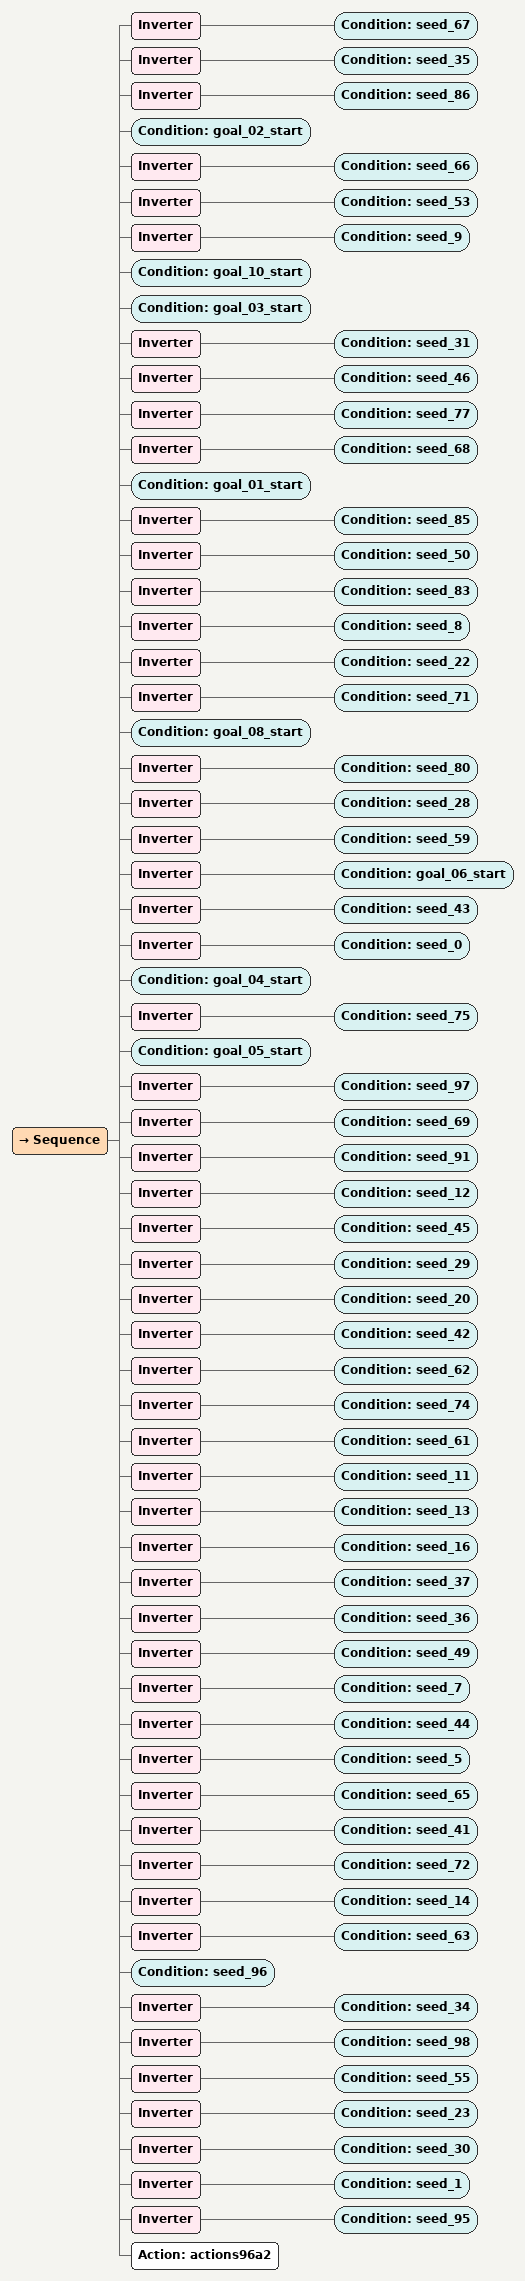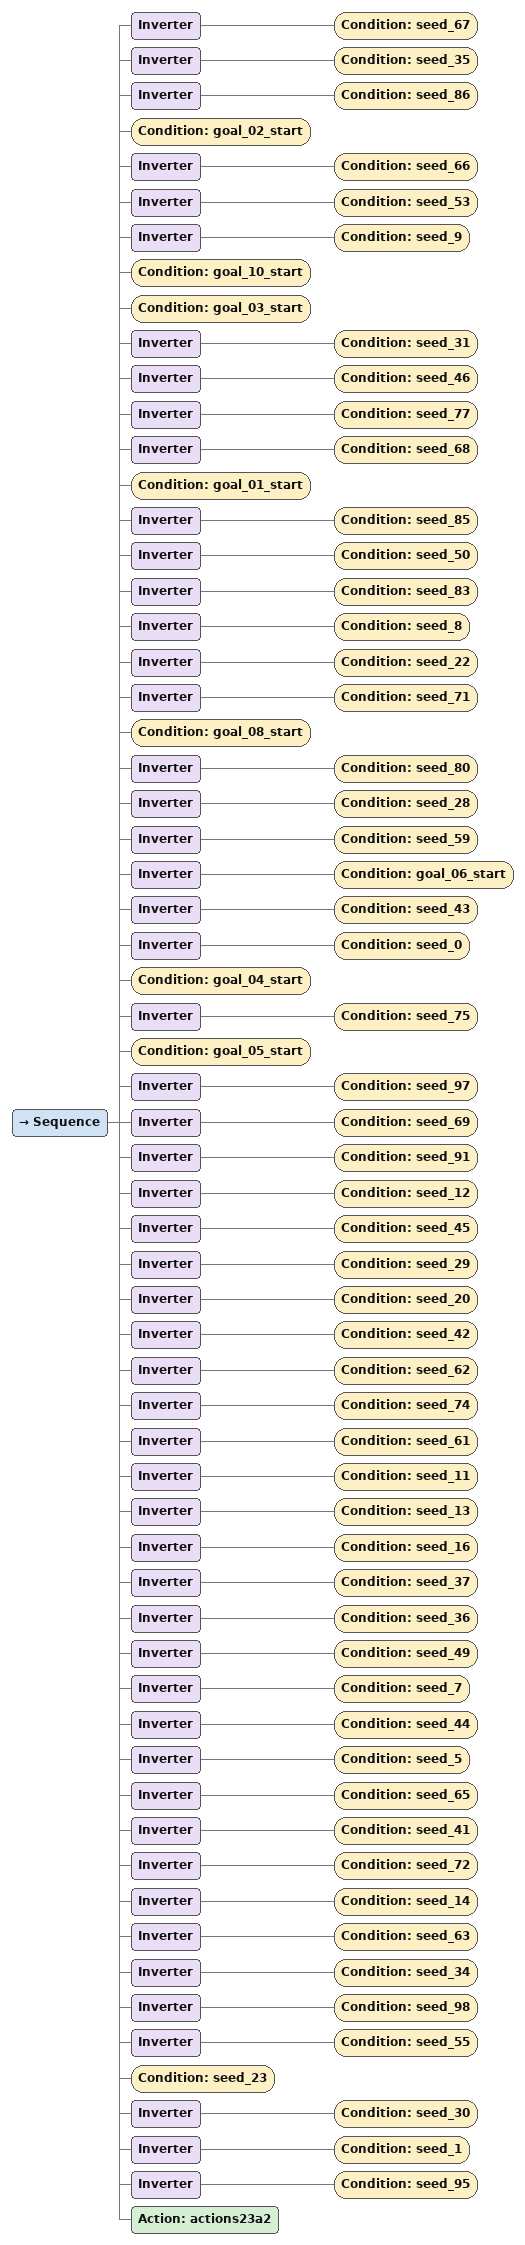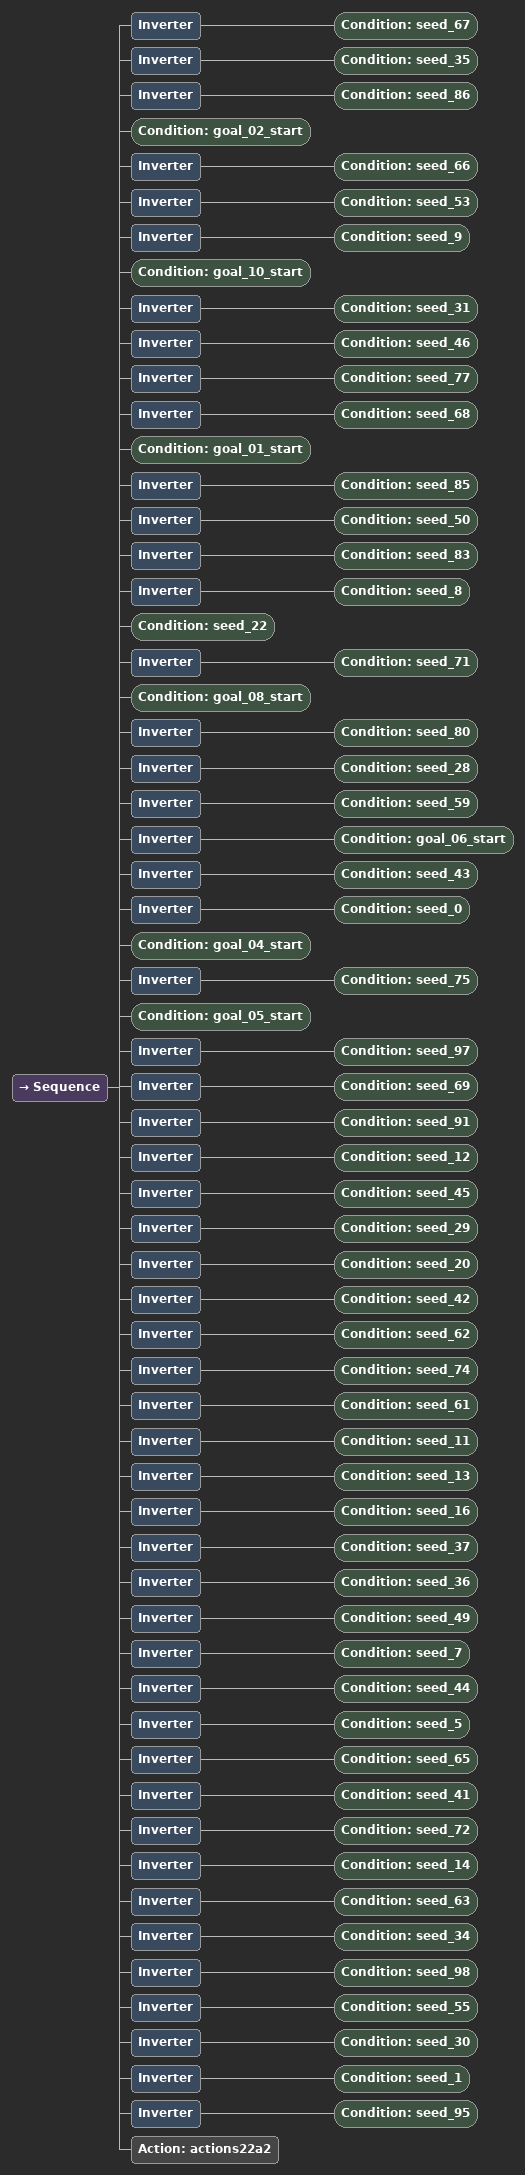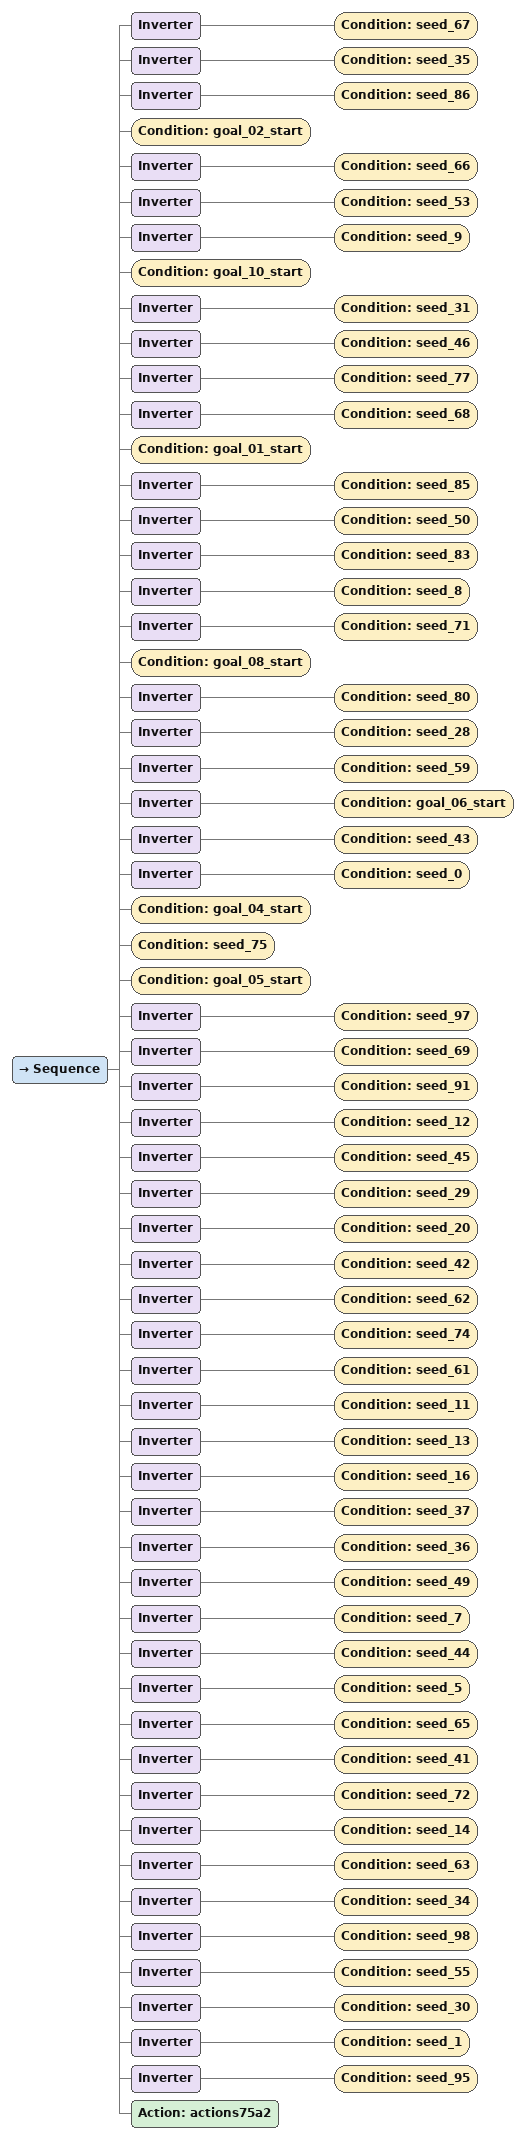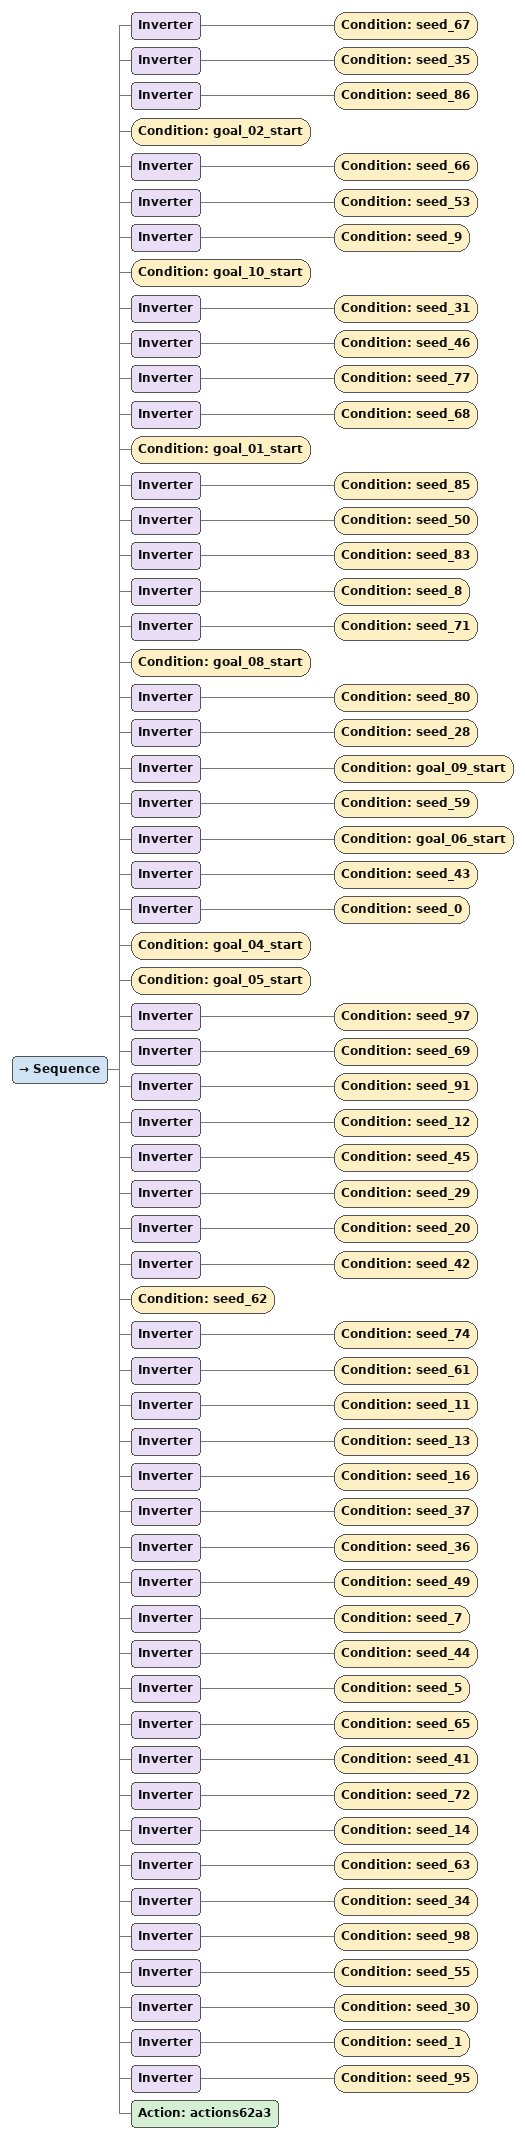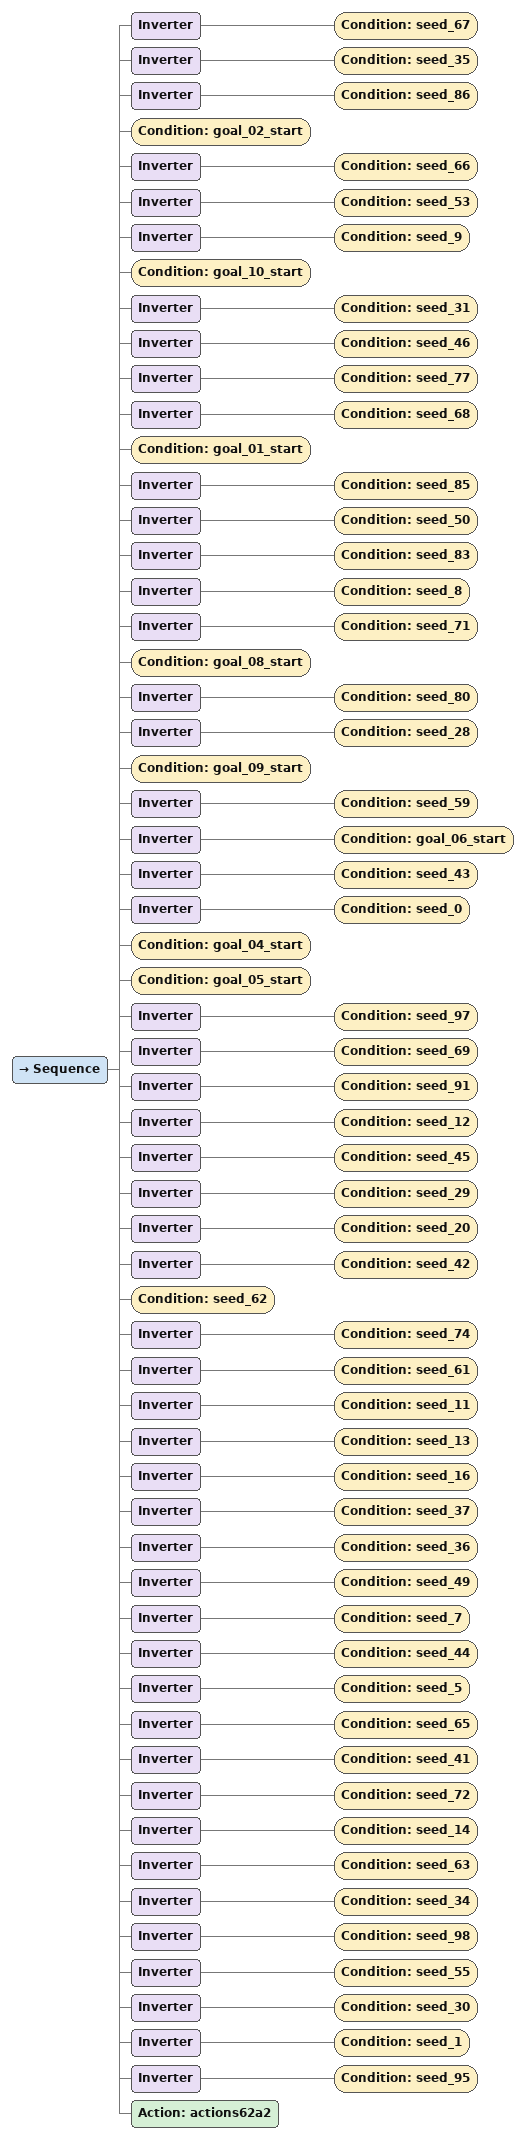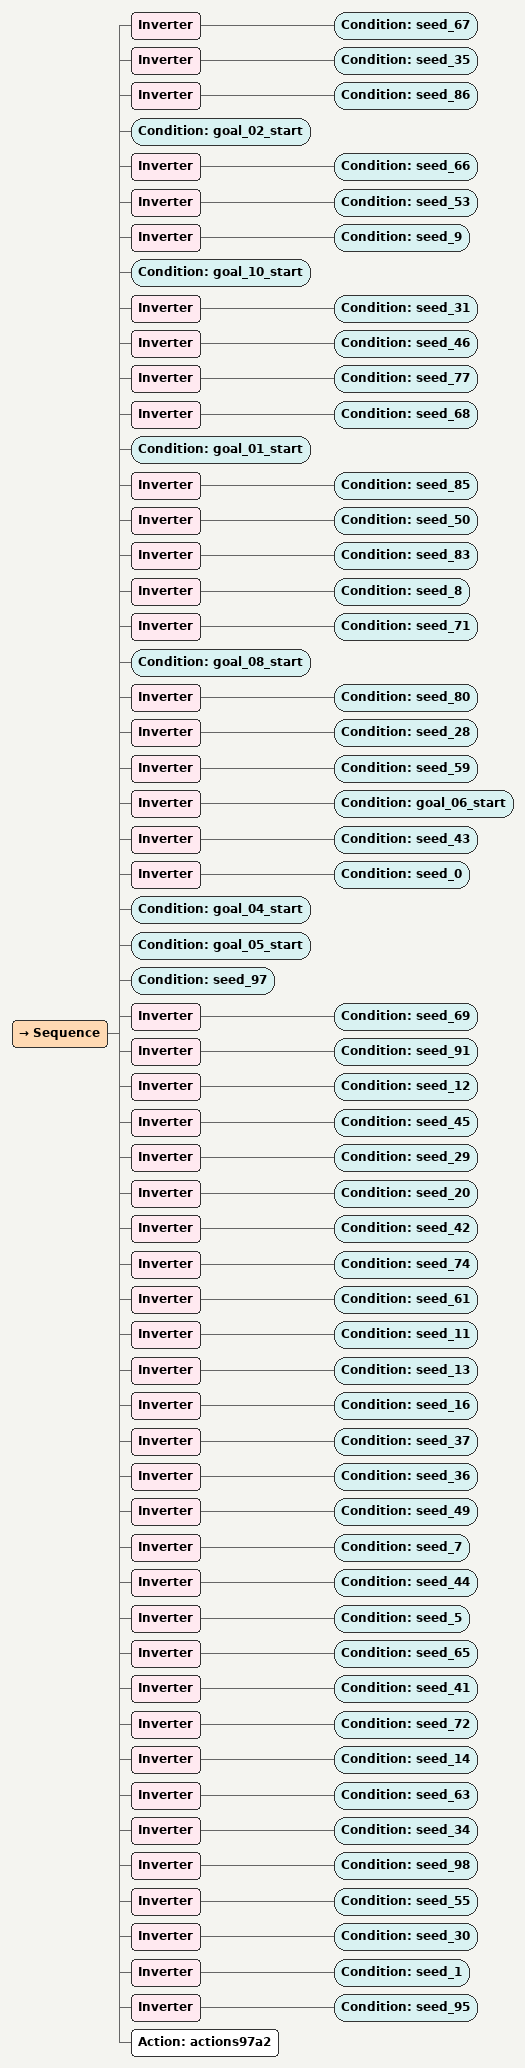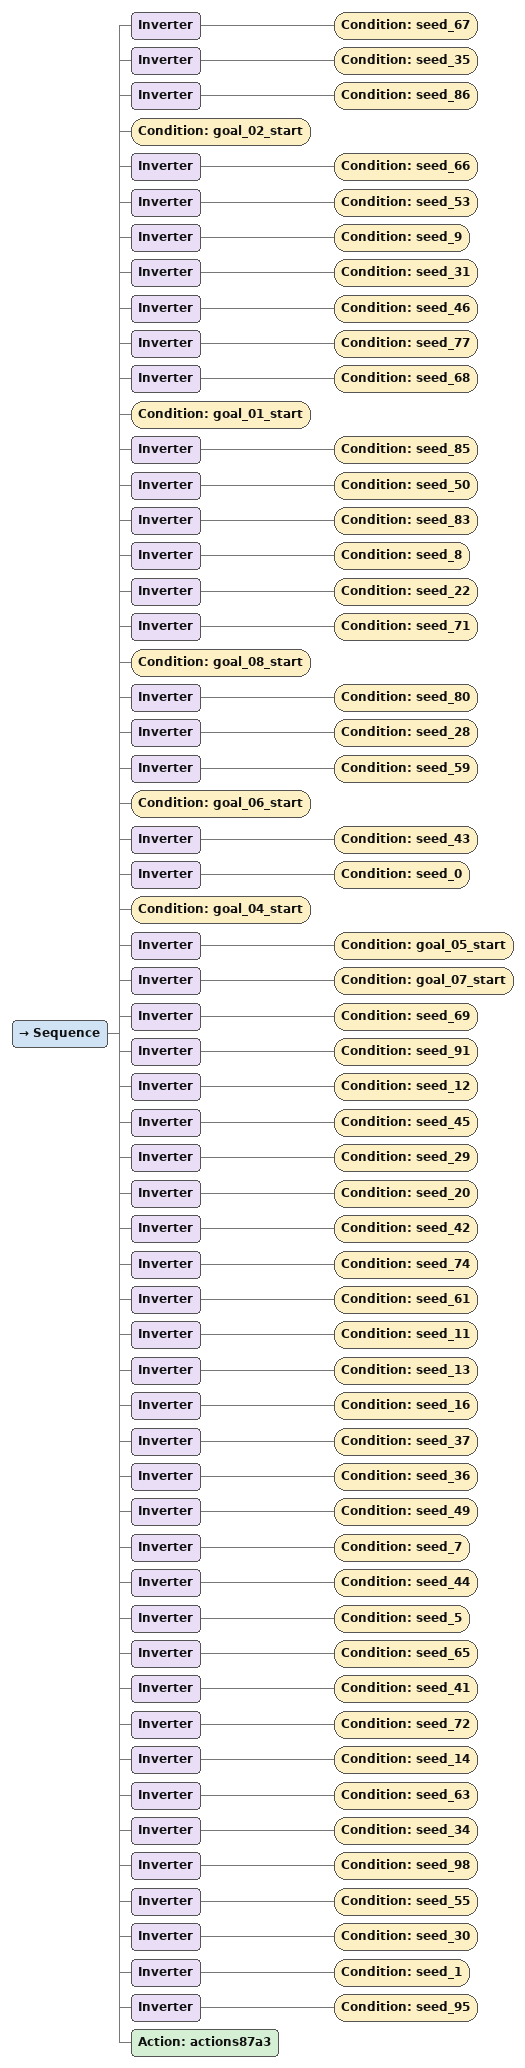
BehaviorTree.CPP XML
<Sequence>
  <Inverter>
    <Condition ID="seed_67"/>
  </Inverter>
  <Inverter>
    <Condition ID="seed_35"/>
  </Inverter>
  <Inverter>
    <Condition ID="seed_86"/>
  </Inverter>
  <Condition ID="goal_02_start"/>
  <Inverter>
    <Condition ID="seed_66"/>
  </Inverter>
  <Inverter>
    <Condition ID="seed_53"/>
  </Inverter>
  <Inverter>
    <Condition ID="seed_9"/>
  </Inverter>
  <Condition ID="goal_10_start"/>
  <Condition ID="goal_03_start"/>
  <Inverter>
    <Condition ID="seed_31"/>
  </Inverter>
  <Inverter>
    <Condition ID="seed_46"/>
  </Inverter>
  <Inverter>
    <Condition ID="seed_77"/>
  </Inverter>
  <Inverter>
    <Condition ID="seed_68"/>
  </Inverter>
  <Condition ID="goal_01_start"/>
  <Inverter>
    <Condition ID="seed_85"/>
  </Inverter>
  <Inverter>
    <Condition ID="seed_50"/>
  </Inverter>
  <Inverter>
    <Condition ID="seed_83"/>
  </Inverter>
  <Inverter>
    <Condition ID="seed_8"/>
  </Inverter>
  <Inverter>
    <Condition ID="seed_22"/>
  </Inverter>
  <Inverter>
    <Condition ID="seed_71"/>
  </Inverter>
  <Condition ID="goal_08_start"/>
  <Inverter>
    <Condition ID="seed_80"/>
  </Inverter>
  <Inverter>
    <Condition ID="seed_28"/>
  </Inverter>
  <Inverter>
    <Condition ID="seed_59"/>
  </Inverter>
  <Inverter>
    <Condition ID="goal_06_start"/>
  </Inverter>
  <Inverter>
    <Condition ID="seed_43"/>
  </Inverter>
  <Inverter>
    <Condition ID="seed_0"/>
  </Inverter>
  <Condition ID="goal_04_start"/>
  <Inverter>
    <Condition ID="seed_75"/>
  </Inverter>
  <Condition ID="goal_05_start"/>
  <Inverter>
    <Condition ID="seed_97"/>
  </Inverter>
  <Inverter>
    <Condition ID="seed_69"/>
  </Inverter>
  <Inverter>
    <Condition ID="seed_91"/>
  </Inverter>
  <Inverter>
    <Condition ID="seed_12"/>
  </Inverter>
  <Inverter>
    <Condition ID="seed_45"/>
  </Inverter>
  <Inverter>
    <Condition ID="seed_29"/>
  </Inverter>
  <Inverter>
    <Condition ID="seed_20"/>
  </Inverter>
  <Inverter>
    <Condition ID="seed_42"/>
  </Inverter>
  <Inverter>
    <Condition ID="seed_62"/>
  </Inverter>
  <Inverter>
    <Condition ID="seed_74"/>
  </Inverter>
  <Inverter>
    <Condition ID="seed_61"/>
  </Inverter>
  <Inverter>
    <Condition ID="seed_11"/>
  </Inverter>
  <Inverter>
    <Condition ID="seed_13"/>
  </Inverter>
  <Inverter>
    <Condition ID="seed_16"/>
  </Inverter>
  <Inverter>
    <Condition ID="seed_37"/>
  </Inverter>
  <Inverter>
    <Condition ID="seed_36"/>
  </Inverter>
  <Inverter>
    <Condition ID="seed_49"/>
  </Inverter>
  <Inverter>
    <Condition ID="seed_7"/>
  </Inverter>
  <Inverter>
    <Condition ID="seed_44"/>
  </Inverter>
  <Inverter>
    <Condition ID="seed_5"/>
  </Inverter>
  <Inverter>
    <Condition ID="seed_65"/>
  </Inverter>
  <Inverter>
    <Condition ID="seed_41"/>
  </Inverter>
  <Inverter>
    <Condition ID="seed_72"/>
  </Inverter>
  <Inverter>
    <Condition ID="seed_14"/>
  </Inverter>
  <Inverter>
    <Condition ID="seed_63"/>
  </Inverter>
  <Condition ID="seed_96"/>
  <Inverter>
    <Condition ID="seed_34"/>
  </Inverter>
  <Inverter>
    <Condition ID="seed_98"/>
  </Inverter>
  <Inverter>
    <Condition ID="seed_55"/>
  </Inverter>
  <Inverter>
    <Condition ID="seed_23"/>
  </Inverter>
  <Inverter>
    <Condition ID="seed_30"/>
  </Inverter>
  <Inverter>
    <Condition ID="seed_1"/>
  </Inverter>
  <Inverter>
    <Condition ID="seed_95"/>
  </Inverter>
  <Action ID="actions96a2"/>
</Sequence>

<Sequence>
  <Inverter>
    <Condition ID="seed_67"/>
  </Inverter>
  <Inverter>
    <Condition ID="seed_35"/>
  </Inverter>
  <Inverter>
    <Condition ID="seed_86"/>
  </Inverter>
  <Condition ID="goal_02_start"/>
  <Inverter>
    <Condition ID="seed_66"/>
  </Inverter>
  <Inverter>
    <Condition ID="seed_53"/>
  </Inverter>
  <Inverter>
    <Condition ID="seed_9"/>
  </Inverter>
  <Condition ID="goal_10_start"/>
  <Condition ID="goal_03_start"/>
  <Inverter>
    <Condition ID="seed_31"/>
  </Inverter>
  <Inverter>
    <Condition ID="seed_46"/>
  </Inverter>
  <Inverter>
    <Condition ID="seed_77"/>
  </Inverter>
  <Inverter>
    <Condition ID="seed_68"/>
  </Inverter>
  <Condition ID="goal_01_start"/>
  <Inverter>
    <Condition ID="seed_85"/>
  </Inverter>
  <Inverter>
    <Condition ID="seed_50"/>
  </Inverter>
  <Inverter>
    <Condition ID="seed_83"/>
  </Inverter>
  <Inverter>
    <Condition ID="seed_8"/>
  </Inverter>
  <Inverter>
    <Condition ID="seed_22"/>
  </Inverter>
  <Inverter>
    <Condition ID="seed_71"/>
  </Inverter>
  <Condition ID="goal_08_start"/>
  <Inverter>
    <Condition ID="seed_80"/>
  </Inverter>
  <Inverter>
    <Condition ID="seed_28"/>
  </Inverter>
  <Inverter>
    <Condition ID="seed_59"/>
  </Inverter>
  <Inverter>
    <Condition ID="goal_06_start"/>
  </Inverter>
  <Inverter>
    <Condition ID="seed_43"/>
  </Inverter>
  <Inverter>
    <Condition ID="seed_0"/>
  </Inverter>
  <Condition ID="goal_04_start"/>
  <Inverter>
    <Condition ID="seed_75"/>
  </Inverter>
  <Condition ID="goal_05_start"/>
  <Inverter>
    <Condition ID="seed_97"/>
  </Inverter>
  <Inverter>
    <Condition ID="seed_69"/>
  </Inverter>
  <Inverter>
    <Condition ID="seed_91"/>
  </Inverter>
  <Inverter>
    <Condition ID="seed_12"/>
  </Inverter>
  <Inverter>
    <Condition ID="seed_45"/>
  </Inverter>
  <Inverter>
    <Condition ID="seed_29"/>
  </Inverter>
  <Inverter>
    <Condition ID="seed_20"/>
  </Inverter>
  <Inverter>
    <Condition ID="seed_42"/>
  </Inverter>
  <Inverter>
    <Condition ID="seed_62"/>
  </Inverter>
  <Inverter>
    <Condition ID="seed_74"/>
  </Inverter>
  <Inverter>
    <Condition ID="seed_61"/>
  </Inverter>
  <Inverter>
    <Condition ID="seed_11"/>
  </Inverter>
  <Inverter>
    <Condition ID="seed_13"/>
  </Inverter>
  <Inverter>
    <Condition ID="seed_16"/>
  </Inverter>
  <Inverter>
    <Condition ID="seed_37"/>
  </Inverter>
  <Inverter>
    <Condition ID="seed_36"/>
  </Inverter>
  <Inverter>
    <Condition ID="seed_49"/>
  </Inverter>
  <Inverter>
    <Condition ID="seed_7"/>
  </Inverter>
  <Inverter>
    <Condition ID="seed_44"/>
  </Inverter>
  <Inverter>
    <Condition ID="seed_5"/>
  </Inverter>
  <Inverter>
    <Condition ID="seed_65"/>
  </Inverter>
  <Inverter>
    <Condition ID="seed_41"/>
  </Inverter>
  <Inverter>
    <Condition ID="seed_72"/>
  </Inverter>
  <Inverter>
    <Condition ID="seed_14"/>
  </Inverter>
  <Inverter>
    <Condition ID="seed_63"/>
  </Inverter>
  <Inverter>
    <Condition ID="seed_34"/>
  </Inverter>
  <Inverter>
    <Condition ID="seed_98"/>
  </Inverter>
  <Inverter>
    <Condition ID="seed_55"/>
  </Inverter>
  <Condition ID="seed_23"/>
  <Inverter>
    <Condition ID="seed_30"/>
  </Inverter>
  <Inverter>
    <Condition ID="seed_1"/>
  </Inverter>
  <Inverter>
    <Condition ID="seed_95"/>
  </Inverter>
  <Action ID="actions23a2"/>
</Sequence>

<Sequence>
  <Inverter>
    <Condition ID="seed_67"/>
  </Inverter>
  <Inverter>
    <Condition ID="seed_35"/>
  </Inverter>
  <Inverter>
    <Condition ID="seed_86"/>
  </Inverter>
  <Condition ID="goal_02_start"/>
  <Inverter>
    <Condition ID="seed_66"/>
  </Inverter>
  <Inverter>
    <Condition ID="seed_53"/>
  </Inverter>
  <Inverter>
    <Condition ID="seed_9"/>
  </Inverter>
  <Condition ID="goal_10_start"/>
  <Inverter>
    <Condition ID="seed_31"/>
  </Inverter>
  <Inverter>
    <Condition ID="seed_46"/>
  </Inverter>
  <Inverter>
    <Condition ID="seed_77"/>
  </Inverter>
  <Inverter>
    <Condition ID="seed_68"/>
  </Inverter>
  <Condition ID="goal_01_start"/>
  <Inverter>
    <Condition ID="seed_85"/>
  </Inverter>
  <Inverter>
    <Condition ID="seed_50"/>
  </Inverter>
  <Inverter>
    <Condition ID="seed_83"/>
  </Inverter>
  <Inverter>
    <Condition ID="seed_8"/>
  </Inverter>
  <Condition ID="seed_22"/>
  <Inverter>
    <Condition ID="seed_71"/>
  </Inverter>
  <Condition ID="goal_08_start"/>
  <Inverter>
    <Condition ID="seed_80"/>
  </Inverter>
  <Inverter>
    <Condition ID="seed_28"/>
  </Inverter>
  <Inverter>
    <Condition ID="seed_59"/>
  </Inverter>
  <Inverter>
    <Condition ID="goal_06_start"/>
  </Inverter>
  <Inverter>
    <Condition ID="seed_43"/>
  </Inverter>
  <Inverter>
    <Condition ID="seed_0"/>
  </Inverter>
  <Condition ID="goal_04_start"/>
  <Inverter>
    <Condition ID="seed_75"/>
  </Inverter>
  <Condition ID="goal_05_start"/>
  <Inverter>
    <Condition ID="seed_97"/>
  </Inverter>
  <Inverter>
    <Condition ID="seed_69"/>
  </Inverter>
  <Inverter>
    <Condition ID="seed_91"/>
  </Inverter>
  <Inverter>
    <Condition ID="seed_12"/>
  </Inverter>
  <Inverter>
    <Condition ID="seed_45"/>
  </Inverter>
  <Inverter>
    <Condition ID="seed_29"/>
  </Inverter>
  <Inverter>
    <Condition ID="seed_20"/>
  </Inverter>
  <Inverter>
    <Condition ID="seed_42"/>
  </Inverter>
  <Inverter>
    <Condition ID="seed_62"/>
  </Inverter>
  <Inverter>
    <Condition ID="seed_74"/>
  </Inverter>
  <Inverter>
    <Condition ID="seed_61"/>
  </Inverter>
  <Inverter>
    <Condition ID="seed_11"/>
  </Inverter>
  <Inverter>
    <Condition ID="seed_13"/>
  </Inverter>
  <Inverter>
    <Condition ID="seed_16"/>
  </Inverter>
  <Inverter>
    <Condition ID="seed_37"/>
  </Inverter>
  <Inverter>
    <Condition ID="seed_36"/>
  </Inverter>
  <Inverter>
    <Condition ID="seed_49"/>
  </Inverter>
  <Inverter>
    <Condition ID="seed_7"/>
  </Inverter>
  <Inverter>
    <Condition ID="seed_44"/>
  </Inverter>
  <Inverter>
    <Condition ID="seed_5"/>
  </Inverter>
  <Inverter>
    <Condition ID="seed_65"/>
  </Inverter>
  <Inverter>
    <Condition ID="seed_41"/>
  </Inverter>
  <Inverter>
    <Condition ID="seed_72"/>
  </Inverter>
  <Inverter>
    <Condition ID="seed_14"/>
  </Inverter>
  <Inverter>
    <Condition ID="seed_63"/>
  </Inverter>
  <Inverter>
    <Condition ID="seed_34"/>
  </Inverter>
  <Inverter>
    <Condition ID="seed_98"/>
  </Inverter>
  <Inverter>
    <Condition ID="seed_55"/>
  </Inverter>
  <Inverter>
    <Condition ID="seed_30"/>
  </Inverter>
  <Inverter>
    <Condition ID="seed_1"/>
  </Inverter>
  <Inverter>
    <Condition ID="seed_95"/>
  </Inverter>
  <Action ID="actions22a2"/>
</Sequence>

<Sequence>
  <Inverter>
    <Condition ID="seed_67"/>
  </Inverter>
  <Inverter>
    <Condition ID="seed_35"/>
  </Inverter>
  <Inverter>
    <Condition ID="seed_86"/>
  </Inverter>
  <Condition ID="goal_02_start"/>
  <Inverter>
    <Condition ID="seed_66"/>
  </Inverter>
  <Inverter>
    <Condition ID="seed_53"/>
  </Inverter>
  <Inverter>
    <Condition ID="seed_9"/>
  </Inverter>
  <Condition ID="goal_10_start"/>
  <Inverter>
    <Condition ID="seed_31"/>
  </Inverter>
  <Inverter>
    <Condition ID="seed_46"/>
  </Inverter>
  <Inverter>
    <Condition ID="seed_77"/>
  </Inverter>
  <Inverter>
    <Condition ID="seed_68"/>
  </Inverter>
  <Condition ID="goal_01_start"/>
  <Inverter>
    <Condition ID="seed_85"/>
  </Inverter>
  <Inverter>
    <Condition ID="seed_50"/>
  </Inverter>
  <Inverter>
    <Condition ID="seed_83"/>
  </Inverter>
  <Inverter>
    <Condition ID="seed_8"/>
  </Inverter>
  <Inverter>
    <Condition ID="seed_71"/>
  </Inverter>
  <Condition ID="goal_08_start"/>
  <Inverter>
    <Condition ID="seed_80"/>
  </Inverter>
  <Inverter>
    <Condition ID="seed_28"/>
  </Inverter>
  <Inverter>
    <Condition ID="seed_59"/>
  </Inverter>
  <Inverter>
    <Condition ID="goal_06_start"/>
  </Inverter>
  <Inverter>
    <Condition ID="seed_43"/>
  </Inverter>
  <Inverter>
    <Condition ID="seed_0"/>
  </Inverter>
  <Condition ID="goal_04_start"/>
  <Condition ID="seed_75"/>
  <Condition ID="goal_05_start"/>
  <Inverter>
    <Condition ID="seed_97"/>
  </Inverter>
  <Inverter>
    <Condition ID="seed_69"/>
  </Inverter>
  <Inverter>
    <Condition ID="seed_91"/>
  </Inverter>
  <Inverter>
    <Condition ID="seed_12"/>
  </Inverter>
  <Inverter>
    <Condition ID="seed_45"/>
  </Inverter>
  <Inverter>
    <Condition ID="seed_29"/>
  </Inverter>
  <Inverter>
    <Condition ID="seed_20"/>
  </Inverter>
  <Inverter>
    <Condition ID="seed_42"/>
  </Inverter>
  <Inverter>
    <Condition ID="seed_62"/>
  </Inverter>
  <Inverter>
    <Condition ID="seed_74"/>
  </Inverter>
  <Inverter>
    <Condition ID="seed_61"/>
  </Inverter>
  <Inverter>
    <Condition ID="seed_11"/>
  </Inverter>
  <Inverter>
    <Condition ID="seed_13"/>
  </Inverter>
  <Inverter>
    <Condition ID="seed_16"/>
  </Inverter>
  <Inverter>
    <Condition ID="seed_37"/>
  </Inverter>
  <Inverter>
    <Condition ID="seed_36"/>
  </Inverter>
  <Inverter>
    <Condition ID="seed_49"/>
  </Inverter>
  <Inverter>
    <Condition ID="seed_7"/>
  </Inverter>
  <Inverter>
    <Condition ID="seed_44"/>
  </Inverter>
  <Inverter>
    <Condition ID="seed_5"/>
  </Inverter>
  <Inverter>
    <Condition ID="seed_65"/>
  </Inverter>
  <Inverter>
    <Condition ID="seed_41"/>
  </Inverter>
  <Inverter>
    <Condition ID="seed_72"/>
  </Inverter>
  <Inverter>
    <Condition ID="seed_14"/>
  </Inverter>
  <Inverter>
    <Condition ID="seed_63"/>
  </Inverter>
  <Inverter>
    <Condition ID="seed_34"/>
  </Inverter>
  <Inverter>
    <Condition ID="seed_98"/>
  </Inverter>
  <Inverter>
    <Condition ID="seed_55"/>
  </Inverter>
  <Inverter>
    <Condition ID="seed_30"/>
  </Inverter>
  <Inverter>
    <Condition ID="seed_1"/>
  </Inverter>
  <Inverter>
    <Condition ID="seed_95"/>
  </Inverter>
  <Action ID="actions75a2"/>
</Sequence>

<Sequence>
  <Inverter>
    <Condition ID="seed_67"/>
  </Inverter>
  <Inverter>
    <Condition ID="seed_35"/>
  </Inverter>
  <Inverter>
    <Condition ID="seed_86"/>
  </Inverter>
  <Condition ID="goal_02_start"/>
  <Inverter>
    <Condition ID="seed_66"/>
  </Inverter>
  <Inverter>
    <Condition ID="seed_53"/>
  </Inverter>
  <Inverter>
    <Condition ID="seed_9"/>
  </Inverter>
  <Condition ID="goal_10_start"/>
  <Inverter>
    <Condition ID="seed_31"/>
  </Inverter>
  <Inverter>
    <Condition ID="seed_46"/>
  </Inverter>
  <Inverter>
    <Condition ID="seed_77"/>
  </Inverter>
  <Inverter>
    <Condition ID="seed_68"/>
  </Inverter>
  <Condition ID="goal_01_start"/>
  <Inverter>
    <Condition ID="seed_85"/>
  </Inverter>
  <Inverter>
    <Condition ID="seed_50"/>
  </Inverter>
  <Inverter>
    <Condition ID="seed_83"/>
  </Inverter>
  <Inverter>
    <Condition ID="seed_8"/>
  </Inverter>
  <Inverter>
    <Condition ID="seed_71"/>
  </Inverter>
  <Condition ID="goal_08_start"/>
  <Inverter>
    <Condition ID="seed_80"/>
  </Inverter>
  <Inverter>
    <Condition ID="seed_28"/>
  </Inverter>
  <Inverter>
    <Condition ID="goal_09_start"/>
  </Inverter>
  <Inverter>
    <Condition ID="seed_59"/>
  </Inverter>
  <Inverter>
    <Condition ID="goal_06_start"/>
  </Inverter>
  <Inverter>
    <Condition ID="seed_43"/>
  </Inverter>
  <Inverter>
    <Condition ID="seed_0"/>
  </Inverter>
  <Condition ID="goal_04_start"/>
  <Condition ID="goal_05_start"/>
  <Inverter>
    <Condition ID="seed_97"/>
  </Inverter>
  <Inverter>
    <Condition ID="seed_69"/>
  </Inverter>
  <Inverter>
    <Condition ID="seed_91"/>
  </Inverter>
  <Inverter>
    <Condition ID="seed_12"/>
  </Inverter>
  <Inverter>
    <Condition ID="seed_45"/>
  </Inverter>
  <Inverter>
    <Condition ID="seed_29"/>
  </Inverter>
  <Inverter>
    <Condition ID="seed_20"/>
  </Inverter>
  <Inverter>
    <Condition ID="seed_42"/>
  </Inverter>
  <Condition ID="seed_62"/>
  <Inverter>
    <Condition ID="seed_74"/>
  </Inverter>
  <Inverter>
    <Condition ID="seed_61"/>
  </Inverter>
  <Inverter>
    <Condition ID="seed_11"/>
  </Inverter>
  <Inverter>
    <Condition ID="seed_13"/>
  </Inverter>
  <Inverter>
    <Condition ID="seed_16"/>
  </Inverter>
  <Inverter>
    <Condition ID="seed_37"/>
  </Inverter>
  <Inverter>
    <Condition ID="seed_36"/>
  </Inverter>
  <Inverter>
    <Condition ID="seed_49"/>
  </Inverter>
  <Inverter>
    <Condition ID="seed_7"/>
  </Inverter>
  <Inverter>
    <Condition ID="seed_44"/>
  </Inverter>
  <Inverter>
    <Condition ID="seed_5"/>
  </Inverter>
  <Inverter>
    <Condition ID="seed_65"/>
  </Inverter>
  <Inverter>
    <Condition ID="seed_41"/>
  </Inverter>
  <Inverter>
    <Condition ID="seed_72"/>
  </Inverter>
  <Inverter>
    <Condition ID="seed_14"/>
  </Inverter>
  <Inverter>
    <Condition ID="seed_63"/>
  </Inverter>
  <Inverter>
    <Condition ID="seed_34"/>
  </Inverter>
  <Inverter>
    <Condition ID="seed_98"/>
  </Inverter>
  <Inverter>
    <Condition ID="seed_55"/>
  </Inverter>
  <Inverter>
    <Condition ID="seed_30"/>
  </Inverter>
  <Inverter>
    <Condition ID="seed_1"/>
  </Inverter>
  <Inverter>
    <Condition ID="seed_95"/>
  </Inverter>
  <Action ID="actions62a3"/>
</Sequence>

<Sequence>
  <Inverter>
    <Condition ID="seed_67"/>
  </Inverter>
  <Inverter>
    <Condition ID="seed_35"/>
  </Inverter>
  <Inverter>
    <Condition ID="seed_86"/>
  </Inverter>
  <Condition ID="goal_02_start"/>
  <Inverter>
    <Condition ID="seed_66"/>
  </Inverter>
  <Inverter>
    <Condition ID="seed_53"/>
  </Inverter>
  <Inverter>
    <Condition ID="seed_9"/>
  </Inverter>
  <Condition ID="goal_10_start"/>
  <Inverter>
    <Condition ID="seed_31"/>
  </Inverter>
  <Inverter>
    <Condition ID="seed_46"/>
  </Inverter>
  <Inverter>
    <Condition ID="seed_77"/>
  </Inverter>
  <Inverter>
    <Condition ID="seed_68"/>
  </Inverter>
  <Condition ID="goal_01_start"/>
  <Inverter>
    <Condition ID="seed_85"/>
  </Inverter>
  <Inverter>
    <Condition ID="seed_50"/>
  </Inverter>
  <Inverter>
    <Condition ID="seed_83"/>
  </Inverter>
  <Inverter>
    <Condition ID="seed_8"/>
  </Inverter>
  <Inverter>
    <Condition ID="seed_71"/>
  </Inverter>
  <Condition ID="goal_08_start"/>
  <Inverter>
    <Condition ID="seed_80"/>
  </Inverter>
  <Inverter>
    <Condition ID="seed_28"/>
  </Inverter>
  <Condition ID="goal_09_start"/>
  <Inverter>
    <Condition ID="seed_59"/>
  </Inverter>
  <Inverter>
    <Condition ID="goal_06_start"/>
  </Inverter>
  <Inverter>
    <Condition ID="seed_43"/>
  </Inverter>
  <Inverter>
    <Condition ID="seed_0"/>
  </Inverter>
  <Condition ID="goal_04_start"/>
  <Condition ID="goal_05_start"/>
  <Inverter>
    <Condition ID="seed_97"/>
  </Inverter>
  <Inverter>
    <Condition ID="seed_69"/>
  </Inverter>
  <Inverter>
    <Condition ID="seed_91"/>
  </Inverter>
  <Inverter>
    <Condition ID="seed_12"/>
  </Inverter>
  <Inverter>
    <Condition ID="seed_45"/>
  </Inverter>
  <Inverter>
    <Condition ID="seed_29"/>
  </Inverter>
  <Inverter>
    <Condition ID="seed_20"/>
  </Inverter>
  <Inverter>
    <Condition ID="seed_42"/>
  </Inverter>
  <Condition ID="seed_62"/>
  <Inverter>
    <Condition ID="seed_74"/>
  </Inverter>
  <Inverter>
    <Condition ID="seed_61"/>
  </Inverter>
  <Inverter>
    <Condition ID="seed_11"/>
  </Inverter>
  <Inverter>
    <Condition ID="seed_13"/>
  </Inverter>
  <Inverter>
    <Condition ID="seed_16"/>
  </Inverter>
  <Inverter>
    <Condition ID="seed_37"/>
  </Inverter>
  <Inverter>
    <Condition ID="seed_36"/>
  </Inverter>
  <Inverter>
    <Condition ID="seed_49"/>
  </Inverter>
  <Inverter>
    <Condition ID="seed_7"/>
  </Inverter>
  <Inverter>
    <Condition ID="seed_44"/>
  </Inverter>
  <Inverter>
    <Condition ID="seed_5"/>
  </Inverter>
  <Inverter>
    <Condition ID="seed_65"/>
  </Inverter>
  <Inverter>
    <Condition ID="seed_41"/>
  </Inverter>
  <Inverter>
    <Condition ID="seed_72"/>
  </Inverter>
  <Inverter>
    <Condition ID="seed_14"/>
  </Inverter>
  <Inverter>
    <Condition ID="seed_63"/>
  </Inverter>
  <Inverter>
    <Condition ID="seed_34"/>
  </Inverter>
  <Inverter>
    <Condition ID="seed_98"/>
  </Inverter>
  <Inverter>
    <Condition ID="seed_55"/>
  </Inverter>
  <Inverter>
    <Condition ID="seed_30"/>
  </Inverter>
  <Inverter>
    <Condition ID="seed_1"/>
  </Inverter>
  <Inverter>
    <Condition ID="seed_95"/>
  </Inverter>
  <Action ID="actions62a2"/>
</Sequence>

<Sequence>
  <Inverter>
    <Condition ID="seed_67"/>
  </Inverter>
  <Inverter>
    <Condition ID="seed_35"/>
  </Inverter>
  <Inverter>
    <Condition ID="seed_86"/>
  </Inverter>
  <Condition ID="goal_02_start"/>
  <Inverter>
    <Condition ID="seed_66"/>
  </Inverter>
  <Inverter>
    <Condition ID="seed_53"/>
  </Inverter>
  <Inverter>
    <Condition ID="seed_9"/>
  </Inverter>
  <Condition ID="goal_10_start"/>
  <Inverter>
    <Condition ID="seed_31"/>
  </Inverter>
  <Inverter>
    <Condition ID="seed_46"/>
  </Inverter>
  <Inverter>
    <Condition ID="seed_77"/>
  </Inverter>
  <Inverter>
    <Condition ID="seed_68"/>
  </Inverter>
  <Condition ID="goal_01_start"/>
  <Inverter>
    <Condition ID="seed_85"/>
  </Inverter>
  <Inverter>
    <Condition ID="seed_50"/>
  </Inverter>
  <Inverter>
    <Condition ID="seed_83"/>
  </Inverter>
  <Inverter>
    <Condition ID="seed_8"/>
  </Inverter>
  <Inverter>
    <Condition ID="seed_71"/>
  </Inverter>
  <Condition ID="goal_08_start"/>
  <Inverter>
    <Condition ID="seed_80"/>
  </Inverter>
  <Inverter>
    <Condition ID="seed_28"/>
  </Inverter>
  <Inverter>
    <Condition ID="seed_59"/>
  </Inverter>
  <Inverter>
    <Condition ID="goal_06_start"/>
  </Inverter>
  <Inverter>
    <Condition ID="seed_43"/>
  </Inverter>
  <Inverter>
    <Condition ID="seed_0"/>
  </Inverter>
  <Condition ID="goal_04_start"/>
  <Condition ID="goal_05_start"/>
  <Condition ID="seed_97"/>
  <Inverter>
    <Condition ID="seed_69"/>
  </Inverter>
  <Inverter>
    <Condition ID="seed_91"/>
  </Inverter>
  <Inverter>
    <Condition ID="seed_12"/>
  </Inverter>
  <Inverter>
    <Condition ID="seed_45"/>
  </Inverter>
  <Inverter>
    <Condition ID="seed_29"/>
  </Inverter>
  <Inverter>
    <Condition ID="seed_20"/>
  </Inverter>
  <Inverter>
    <Condition ID="seed_42"/>
  </Inverter>
  <Inverter>
    <Condition ID="seed_74"/>
  </Inverter>
  <Inverter>
    <Condition ID="seed_61"/>
  </Inverter>
  <Inverter>
    <Condition ID="seed_11"/>
  </Inverter>
  <Inverter>
    <Condition ID="seed_13"/>
  </Inverter>
  <Inverter>
    <Condition ID="seed_16"/>
  </Inverter>
  <Inverter>
    <Condition ID="seed_37"/>
  </Inverter>
  <Inverter>
    <Condition ID="seed_36"/>
  </Inverter>
  <Inverter>
    <Condition ID="seed_49"/>
  </Inverter>
  <Inverter>
    <Condition ID="seed_7"/>
  </Inverter>
  <Inverter>
    <Condition ID="seed_44"/>
  </Inverter>
  <Inverter>
    <Condition ID="seed_5"/>
  </Inverter>
  <Inverter>
    <Condition ID="seed_65"/>
  </Inverter>
  <Inverter>
    <Condition ID="seed_41"/>
  </Inverter>
  <Inverter>
    <Condition ID="seed_72"/>
  </Inverter>
  <Inverter>
    <Condition ID="seed_14"/>
  </Inverter>
  <Inverter>
    <Condition ID="seed_63"/>
  </Inverter>
  <Inverter>
    <Condition ID="seed_34"/>
  </Inverter>
  <Inverter>
    <Condition ID="seed_98"/>
  </Inverter>
  <Inverter>
    <Condition ID="seed_55"/>
  </Inverter>
  <Inverter>
    <Condition ID="seed_30"/>
  </Inverter>
  <Inverter>
    <Condition ID="seed_1"/>
  </Inverter>
  <Inverter>
    <Condition ID="seed_95"/>
  </Inverter>
  <Action ID="actions97a2"/>
</Sequence>

<Sequence>
  <Inverter>
    <Condition ID="seed_67"/>
  </Inverter>
  <Inverter>
    <Condition ID="seed_35"/>
  </Inverter>
  <Inverter>
    <Condition ID="seed_86"/>
  </Inverter>
  <Condition ID="goal_02_start"/>
  <Inverter>
    <Condition ID="seed_66"/>
  </Inverter>
  <Inverter>
    <Condition ID="seed_53"/>
  </Inverter>
  <Inverter>
    <Condition ID="seed_9"/>
  </Inverter>
  <Inverter>
    <Condition ID="seed_31"/>
  </Inverter>
  <Inverter>
    <Condition ID="seed_46"/>
  </Inverter>
  <Inverter>
    <Condition ID="seed_77"/>
  </Inverter>
  <Inverter>
    <Condition ID="seed_68"/>
  </Inverter>
  <Condition ID="goal_01_start"/>
  <Inverter>
    <Condition ID="seed_85"/>
  </Inverter>
  <Inverter>
    <Condition ID="seed_50"/>
  </Inverter>
  <Inverter>
    <Condition ID="seed_83"/>
  </Inverter>
  <Inverter>
    <Condition ID="seed_8"/>
  </Inverter>
  <Inverter>
    <Condition ID="seed_22"/>
  </Inverter>
  <Inverter>
    <Condition ID="seed_71"/>
  </Inverter>
  <Condition ID="goal_08_start"/>
  <Inverter>
    <Condition ID="seed_80"/>
  </Inverter>
  <Inverter>
    <Condition ID="seed_28"/>
  </Inverter>
  <Inverter>
    <Condition ID="seed_59"/>
  </Inverter>
  <Condition ID="goal_06_start"/>
  <Inverter>
    <Condition ID="seed_43"/>
  </Inverter>
  <Inverter>
    <Condition ID="seed_0"/>
  </Inverter>
  <Condition ID="goal_04_start"/>
  <Inverter>
    <Condition ID="goal_05_start"/>
  </Inverter>
  <Inverter>
    <Condition ID="goal_07_start"/>
  </Inverter>
  <Inverter>
    <Condition ID="seed_69"/>
  </Inverter>
  <Inverter>
    <Condition ID="seed_91"/>
  </Inverter>
  <Inverter>
    <Condition ID="seed_12"/>
  </Inverter>
  <Inverter>
    <Condition ID="seed_45"/>
  </Inverter>
  <Inverter>
    <Condition ID="seed_29"/>
  </Inverter>
  <Inverter>
    <Condition ID="seed_20"/>
  </Inverter>
  <Inverter>
    <Condition ID="seed_42"/>
  </Inverter>
  <Inverter>
    <Condition ID="seed_74"/>
  </Inverter>
  <Inverter>
    <Condition ID="seed_61"/>
  </Inverter>
  <Inverter>
    <Condition ID="seed_11"/>
  </Inverter>
  <Inverter>
    <Condition ID="seed_13"/>
  </Inverter>
  <Inverter>
    <Condition ID="seed_16"/>
  </Inverter>
  <Inverter>
    <Condition ID="seed_37"/>
  </Inverter>
  <Inverter>
    <Condition ID="seed_36"/>
  </Inverter>
  <Inverter>
    <Condition ID="seed_49"/>
  </Inverter>
  <Inverter>
    <Condition ID="seed_7"/>
  </Inverter>
  <Inverter>
    <Condition ID="seed_44"/>
  </Inverter>
  <Inverter>
    <Condition ID="seed_5"/>
  </Inverter>
  <Inverter>
    <Condition ID="seed_65"/>
  </Inverter>
  <Inverter>
    <Condition ID="seed_41"/>
  </Inverter>
  <Inverter>
    <Condition ID="seed_72"/>
  </Inverter>
  <Inverter>
    <Condition ID="seed_14"/>
  </Inverter>
  <Inverter>
    <Condition ID="seed_63"/>
  </Inverter>
  <Inverter>
    <Condition ID="seed_34"/>
  </Inverter>
  <Inverter>
    <Condition ID="seed_98"/>
  </Inverter>
  <Inverter>
    <Condition ID="seed_55"/>
  </Inverter>
  <Inverter>
    <Condition ID="seed_30"/>
  </Inverter>
  <Inverter>
    <Condition ID="seed_1"/>
  </Inverter>
  <Inverter>
    <Condition ID="seed_95"/>
  </Inverter>
  <Action ID="actions87a3"/>
</Sequence>
